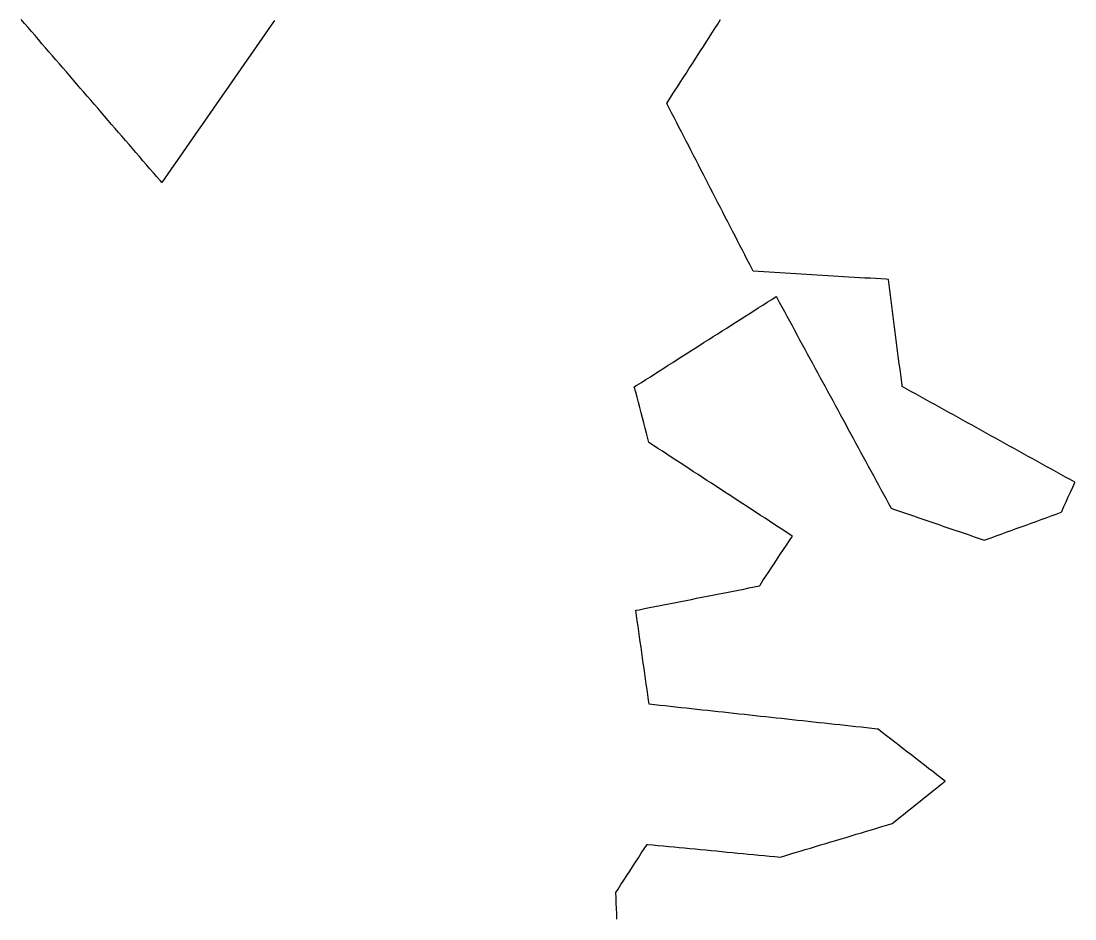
# Model space of a CAD drawing. Header units: millimetres. Extents: x 32 to 3054, y 42 to 5568.
# Drawn here: x 2450.1 to 2647.8, y 4351 to 4519.6 of the extents above; entities that cross this region are included whole.
import ezdxf

# ---------------------------------------------------------------- set-up
doc = ezdxf.new("R2010")
doc.units = ezdxf.units.MM
doc.layers.add('ALL_ISLANDS', color=7, linetype='Continuous')
doc.layers.add('OUTLINE_ISLAND_01', color=7, linetype='Continuous')

msp = doc.modelspace()

# ---------------------------------------------------------------- linework, layer by layer
at = {"layer": 'ALL_ISLANDS'}
for points in [[(2497.6408, 4519.6518), (2497.0701, 4518.8307), (2496.4994, 4518.0095), (2495.9287, 4517.1884), (2495.358, 4516.3672), (2494.7873, 4515.5461), (2494.2166, 4514.7249), (2493.6459, 4513.9037), (2493.0752, 4513.0826), (2492.5045, 4512.2614), (2491.9338, 4511.4403), (2491.3631, 4510.6191), (2490.7924, 4509.798), (2490.2217, 4508.9768), (2489.651, 4508.1557), (2489.0802, 4507.3345), (2488.5095, 4506.5133), (2487.9388, 4505.6922), (2487.3681, 4504.871), (2486.7974, 4504.0499), (2486.2267, 4503.2287), (2485.656, 4502.4076), (2485.0853, 4501.5864), (2484.5146, 4500.7653), (2483.9439, 4499.9441), (2483.3732, 4499.1229), (2482.8025, 4498.3018), (2482.2318, 4497.4806), (2481.6611, 4496.6595), (2481.0904, 4495.8383), (2480.5197, 4495.0172), (2479.949, 4494.196), (2479.3783, 4493.3749), (2478.8076, 4492.5537), (2478.2369, 4491.7325), (2477.6662, 4490.9114), (2477.0954, 4490.0902), (2476.5247, 4489.2691), (2476.2542, 4489.5829), (2475.6011, 4490.3402), (2474.9481, 4491.0975), (2474.2951, 4491.8548), (2473.642, 4492.6122), (2472.989, 4493.3695), (2472.336, 4494.1268), (2471.6829, 4494.8841), (2471.0299, 4495.6415), (2470.3768, 4496.3988), (2469.7238, 4497.1561), (2469.0708, 4497.9134), (2468.4177, 4498.6708), (2467.7647, 4499.4281), (2467.1117, 4500.1854), (2466.4586, 4500.9427), (2465.8056, 4501.7001), (2465.1525, 4502.4574), (2464.4995, 4503.2147), (2463.8465, 4503.9721), (2463.1934, 4504.7294), (2462.5404, 4505.4867), (2461.8874, 4506.244), (2461.2343, 4507.0014), (2460.5813, 4507.7587), (2459.9283, 4508.516), (2459.2752, 4509.2733), (2458.6222, 4510.0307), (2457.9691, 4510.788), (2457.3161, 4511.5453), (2456.6631, 4512.3026), (2456.01, 4513.06), (2455.357, 4513.8173), (2454.704, 4514.5746), (2454.0509, 4515.3319), (2453.3979, 4516.0893), (2452.7448, 4516.8466), (2452.0918, 4517.6039), (2451.4388, 4518.3613), (2450.7857, 4519.1186), (2450.1327, 4519.8759)], [(2561.8859, 4351.0283), (2561.8478, 4352.0276), (2561.8097, 4353.0269), (2561.7716, 4354.0261), (2561.7335, 4355.0254), (2561.6954, 4356.0247), (2562.1114, 4356.665), (2562.6562, 4357.5035), (2563.201, 4358.3421), (2563.7458, 4359.1807), (2564.2906, 4360.0192), (2564.8354, 4360.8578), (2565.3802, 4361.6964), (2565.925, 4362.5349), (2566.4698, 4363.3735), (2567.0146, 4364.2121), (2567.5594, 4365.0506), (2567.6234, 4365.0445), (2568.6188, 4364.9488), (2569.6142, 4364.8531), (2570.6096, 4364.7574), (2571.605, 4364.6616), (2572.6005, 4364.5659), (2573.5959, 4364.4702), (2574.5913, 4364.3745), (2575.5867, 4364.2788), (2576.5821, 4364.1831), (2577.5775, 4364.0874), (2578.5729, 4363.9917), (2579.5683, 4363.896), (2580.5637, 4363.8003), (2581.5591, 4363.7046), (2582.5546, 4363.6089), (2583.55, 4363.5132), (2584.5454, 4363.4175), (2585.5408, 4363.3217), (2586.5362, 4363.226), (2587.5316, 4363.1303), (2588.527, 4363.0346), (2589.5224, 4362.9389), (2590.5178, 4362.8432), (2591.5132, 4362.7475), (2592.5086, 4362.6518), (2593.3858, 4362.915), (2594.3436, 4363.2023), (2595.3015, 4363.4897), (2596.2593, 4363.777), (2597.2171, 4364.0644), (2598.1749, 4364.3518), (2599.1328, 4364.6391), (2600.0906, 4364.9265), (2601.0484, 4365.2138), (2602.0062, 4365.5012), (2602.964, 4365.7886), (2603.9219, 4366.0759), (2604.8797, 4366.3633), (2605.8375, 4366.6506), (2606.7953, 4366.938), (2607.7532, 4367.2253), (2608.711, 4367.5127), (2609.6688, 4367.8001), (2610.6266, 4368.0874), (2611.5845, 4368.3748), (2612.5423, 4368.6621), (2613.5001, 4368.9495), (2614.0725, 4369.4059), (2614.8544, 4370.0293), (2615.6364, 4370.6526), (2616.4183, 4371.276), (2617.2002, 4371.8994), (2617.9821, 4372.5228), (2618.764, 4373.1462), (2619.5459, 4373.7696), (2620.3278, 4374.393), (2621.1097, 4375.0164), (2621.8917, 4375.6397), (2622.6736, 4376.2631), (2623.4555, 4376.8865), (2622.7097, 4377.4662), (2621.9202, 4378.0799), (2621.1307, 4378.6936), (2620.3411, 4379.3073), (2619.5516, 4379.921), (2618.7621, 4380.5347), (2617.9725, 4381.1484), (2617.183, 4381.7621), (2616.3935, 4382.3759), (2615.6039, 4382.9896), (2614.8144, 4383.6033), (2614.0249, 4384.217), (2613.2353, 4384.8307), (2612.4458, 4385.4444), (2611.6563, 4386.0581), (2610.8667, 4386.6718), (2610.6753, 4386.6926), (2609.6812, 4386.8008), (2608.6871, 4386.909), (2607.6929, 4387.0172), (2606.6988, 4387.1254), (2605.7047, 4387.2336), (2604.7106, 4387.3418), (2603.7164, 4387.45), (2602.7223, 4387.5582), (2601.7282, 4387.6664), (2600.734, 4387.7746), (2599.7399, 4387.8828), (2598.7458, 4387.991), (2597.7517, 4388.0992), (2596.7575, 4388.2074), (2595.7634, 4388.3156), (2594.7693, 4388.4238), (2593.7751, 4388.532), (2592.781, 4388.6402), (2591.7869, 4388.7484), (2590.7927, 4388.8566), (2589.7986, 4388.9648), (2588.8045, 4389.073), (2587.8104, 4389.1812), (2586.8162, 4389.2894), (2585.8221, 4389.3975), (2584.828, 4389.5057), (2583.8338, 4389.6139), (2582.8397, 4389.7221), (2581.8456, 4389.8303), (2580.8514, 4389.9385), (2579.8573, 4390.0467), (2578.8632, 4390.1549), (2577.8691, 4390.2631), (2576.8749, 4390.3713), (2575.8808, 4390.4795), (2574.8867, 4390.5877), (2573.8925, 4390.6959), (2572.8984, 4390.8041), (2571.9043, 4390.9123), (2570.9102, 4391.0205), (2569.916, 4391.1287), (2568.9219, 4391.2369), (2567.9278, 4391.3451), (2567.8151, 4392.1414), (2567.675, 4393.1315), (2567.5349, 4394.1217), (2567.3948, 4395.1118), (2567.2547, 4396.102), (2567.1146, 4397.0921), (2566.9745, 4398.0822), (2566.8344, 4399.0724), (2566.6943, 4400.0625), (2566.5542, 4401.0526), (2566.4141, 4402.0428), (2566.274, 4403.0329), (2566.1339, 4404.0231), (2565.9938, 4405.0132), (2565.8537, 4406.0033), (2565.7136, 4406.9935), (2565.5736, 4407.9836), (2565.4335, 4408.9737), (2566.0526, 4409.096), (2567.0337, 4409.2897), (2568.0147, 4409.4834), (2568.9958, 4409.6772), (2569.9768, 4409.8709), (2570.9579, 4410.0646), (2571.939, 4410.2583), (2572.92, 4410.452), (2573.9011, 4410.6457), (2574.8821, 4410.8395), (2575.8632, 4411.0332), (2576.8442, 4411.2269), (2577.8253, 4411.4206), (2578.8064, 4411.6143), (2579.7874, 4411.808), (2580.7685, 4412.0018), (2581.7495, 4412.1955), (2582.7306, 4412.3892), (2583.7116, 4412.5829), (2584.6927, 4412.7766), (2585.6738, 4412.9703), (2586.6548, 4413.1641), (2587.6359, 4413.3578), (2588.6169, 4413.5515), (2588.7276, 4413.7187), (2589.2797, 4414.5525), (2589.8317, 4415.3864), (2590.3837, 4416.2202), (2590.9357, 4417.054), (2591.4877, 4417.8879), (2592.0398, 4418.7217), (2592.5918, 4419.5555), (2593.1438, 4420.3894), (2593.6958, 4421.2232), (2594.2478, 4422.057), (2594.7999, 4422.8909), (2594.6911, 4422.9619), (2593.854, 4423.509), (2593.0169, 4424.0561), (2592.1799, 4424.6032), (2591.3428, 4425.1503), (2590.5057, 4425.6974), (2589.6687, 4426.2445), (2588.8316, 4426.7916), (2587.9945, 4427.3387), (2587.1574, 4427.8858), (2586.3204, 4428.4329), (2585.4833, 4428.98), (2584.6462, 4429.527), (2583.8091, 4430.0741), (2582.9721, 4430.6212), (2582.135, 4431.1683), (2581.2979, 4431.7154), (2580.4609, 4432.2625), (2579.6238, 4432.8096), (2578.7867, 4433.3567), (2577.9496, 4433.9038), (2577.1126, 4434.4509), (2576.2755, 4434.998), (2575.4384, 4435.5451), (2574.6014, 4436.0922), (2573.7643, 4436.6392), (2572.9272, 4437.1863), (2572.0901, 4437.7334), (2571.2531, 4438.2805), (2570.416, 4438.8276), (2569.5789, 4439.3747), (2568.7418, 4439.9218), (2567.9048, 4440.4689), (2567.7024, 4441.2377), (2567.4479, 4442.2047), (2567.1934, 4443.1718), (2566.9388, 4444.1389), (2566.6843, 4445.1059), (2566.4297, 4446.073), (2566.1752, 4447.0401), (2565.9207, 4448.0071), (2565.6661, 4448.9742), (2565.4116, 4449.9413), (2565.1571, 4450.9083), (2565.6316, 4451.2109), (2566.4747, 4451.7485), (2567.3179, 4452.2862), (2568.161, 4452.8239), (2569.0042, 4453.3615), (2569.8474, 4453.8992), (2570.6905, 4454.4368), (2571.5337, 4454.9745), (2572.3769, 4455.5121), (2573.22, 4456.0498), (2574.0632, 4456.5874), (2574.9064, 4457.1251), (2575.7495, 4457.6628), (2576.5927, 4458.2004), (2577.4359, 4458.7381), (2578.279, 4459.2757), (2579.1222, 4459.8134), (2579.9653, 4460.351), (2580.8085, 4460.8887), (2581.6517, 4461.4264), (2582.4948, 4461.964), (2583.338, 4462.5017), (2584.1812, 4463.0393), (2585.0243, 4463.577), (2585.8675, 4464.1146), (2586.7107, 4464.6523), (2587.5538, 4465.19), (2588.397, 4465.7276), (2589.2401, 4466.2653), (2590.0833, 4466.8029), (2590.9265, 4467.3406), (2591.7696, 4467.8782), (2591.876, 4467.6821), (2592.3528, 4466.803), (2592.8295, 4465.924), (2593.3063, 4465.0449), (2593.783, 4464.1659), (2594.2598, 4463.2868), (2594.7365, 4462.4078), (2595.2133, 4461.5288), (2595.69, 4460.6497), (2596.1668, 4459.7707), (2596.6435, 4458.8916), (2597.1202, 4458.0126), (2597.597, 4457.1336), (2598.0737, 4456.2545), (2598.5505, 4455.3755), (2599.0272, 4454.4964), (2599.504, 4453.6174), (2599.9807, 4452.7383), (2600.4575, 4451.8593), (2600.9342, 4450.9803), (2601.411, 4450.1012), (2601.8877, 4449.2222), (2602.3644, 4448.3431), (2602.8412, 4447.4641), (2603.3179, 4446.5851), (2603.7947, 4445.706), (2604.2714, 4444.827), (2604.7482, 4443.9479), (2605.2249, 4443.0689), (2605.7017, 4442.1899), (2606.1784, 4441.3108), (2606.6552, 4440.4318), (2607.1319, 4439.5527), (2607.6086, 4438.6737), (2608.0854, 4437.7946), (2608.5621, 4436.9156), (2609.0389, 4436.0366), (2609.5156, 4435.1575), (2609.9924, 4434.2785), (2610.4691, 4433.3994), (2610.9459, 4432.5204), (2611.4226, 4431.6414), (2611.8994, 4430.7623), (2612.3761, 4429.8833), (2612.8529, 4429.0042), (2613.3296, 4428.1252), (2613.7617, 4427.9771), (2614.7078, 4427.653), (2615.6538, 4427.3289), (2616.5998, 4427.0048), (2617.5458, 4426.6807), (2618.4919, 4426.3566), (2619.4379, 4426.0325), (2620.3839, 4425.7084), (2621.3299, 4425.3843), (2622.276, 4425.0602), (2623.222, 4424.7361), (2624.168, 4424.412), (2625.114, 4424.0879), (2626.06, 4423.7638), (2627.0061, 4423.4397), (2627.9521, 4423.1156), (2628.8981, 4422.7915), (2629.8441, 4422.4674), (2630.7902, 4422.1433), (2631.1308, 4422.2666), (2632.0712, 4422.6067), (2633.0116, 4422.9469), (2633.9519, 4423.2871), (2634.8923, 4423.6272), (2635.8327, 4423.9674), (2636.773, 4424.3076), (2637.7134, 4424.6478), (2638.6538, 4424.9879), (2639.5941, 4425.3281), (2640.5345, 4425.6683), (2641.4749, 4426.0084), (2642.4152, 4426.3486), (2643.3556, 4426.6888), (2644.2959, 4427.0289), (2645.2363, 4427.3691), (2645.3113, 4427.5339), (2645.7253, 4428.4441), (2646.1394, 4429.3544), (2646.5534, 4430.2646), (2646.9675, 4431.1749), (2647.3816, 4432.0851), (2647.7956, 4432.9953), (2647.754, 4433.0184), (2646.8797, 4433.5038), (2646.0054, 4433.9891), (2645.1311, 4434.4745), (2644.2568, 4434.9598), (2643.3824, 4435.4451), (2642.5081, 4435.9305), (2641.6338, 4436.4158), (2640.7595, 4436.9012), (2639.8851, 4437.3865), (2639.0108, 4437.8719), (2638.1365, 4438.3572), (2637.2622, 4438.8425), (2636.3878, 4439.3279), (2635.5135, 4439.8132), (2634.6392, 4440.2986), (2633.7649, 4440.7839), (2632.8905, 4441.2693), (2632.0162, 4441.7546), (2631.1419, 4442.2399), (2630.2676, 4442.7253), (2629.3932, 4443.2106), (2628.5189, 4443.696), (2627.6446, 4444.1813), (2626.7703, 4444.6667), (2625.8959, 4445.152), (2625.0216, 4445.6373), (2624.1473, 4446.1227), (2623.273, 4446.608), (2622.3986, 4447.0934), (2621.5243, 4447.5787), (2620.65, 4448.064), (2619.7757, 4448.5494), (2618.9014, 4449.0347), (2618.027, 4449.5201), (2617.1527, 4450.0054), (2616.2784, 4450.4908), (2615.4041, 4450.9761), (2615.3699, 4451.2423), (2615.2425, 4452.2342), (2615.1152, 4453.226), (2614.9878, 4454.2179), (2614.8604, 4455.2097), (2614.7331, 4456.2016), (2614.6057, 4457.1935), (2614.4783, 4458.1853), (2614.351, 4459.1772), (2614.2236, 4460.169), (2614.0963, 4461.1609), (2613.9689, 4462.1527), (2613.8415, 4463.1446), (2613.7142, 4464.1365), (2613.5868, 4465.1283), (2613.4595, 4466.1202), (2613.3321, 4467.112), (2613.2047, 4468.1039), (2613.0774, 4469.0957), (2612.95, 4470.0876), (2612.8227, 4471.0795), (2612.404, 4471.105), (2611.4058, 4471.166), (2610.4077, 4471.2269), (2609.4096, 4471.2878), (2608.4114, 4471.3488), (2607.4133, 4471.4097), (2606.4151, 4471.4707), (2605.417, 4471.5316), (2604.4189, 4471.5925), (2603.4207, 4471.6535), (2602.4226, 4471.7144), (2601.4244, 4471.7754), (2600.4263, 4471.8363), (2599.4281, 4471.8972), (2598.43, 4471.9582), (2597.4319, 4472.0191), (2596.4337, 4472.0801), (2595.4356, 4472.141), (2594.4374, 4472.202), (2593.4393, 4472.2629), (2592.4412, 4472.3238), (2591.443, 4472.3848), (2590.4449, 4472.4457), (2589.4467, 4472.5067), (2588.4486, 4472.5676), (2587.4505, 4472.6285), (2587.2536, 4473.0111), (2586.7959, 4473.9002), (2586.3383, 4474.7893), (2585.8806, 4475.6784), (2585.423, 4476.5676), (2584.9653, 4477.4567), (2584.5077, 4478.3458), (2584.05, 4479.235), (2583.5924, 4480.1241), (2583.1347, 4481.0132), (2582.6771, 4481.9024), (2582.2194, 4482.7915), (2581.7618, 4483.6806), (2581.3041, 4484.5698), (2580.8465, 4485.4589), (2580.3888, 4486.348), (2579.9312, 4487.2372), (2579.4735, 4488.1263), (2579.0159, 4489.0154), (2578.5582, 4489.9046), (2578.1006, 4490.7937), (2577.6429, 4491.6828), (2577.1853, 4492.572), (2576.7276, 4493.4611), (2576.27, 4494.3502), (2575.8124, 4495.2394), (2575.3547, 4496.1285), (2574.8971, 4497.0176), (2574.4394, 4497.9068), (2573.9818, 4498.7959), (2573.5241, 4499.685), (2573.0665, 4500.5742), (2572.6088, 4501.4633), (2572.1512, 4502.3524), (2571.6935, 4503.2416), (2571.2359, 4504.1307), (2571.6075, 4504.7083), (2572.1487, 4505.5492), (2572.6898, 4506.3901), (2573.2309, 4507.2311), (2573.7721, 4508.072), (2574.3132, 4508.9129), (2574.8543, 4509.7539), (2575.3955, 4510.5948), (2575.9366, 4511.4358), (2576.4777, 4512.2767), (2577.0189, 4513.1176), (2577.56, 4513.9586), (2578.1011, 4514.7995), (2578.6423, 4515.6404), (2579.1834, 4516.4814), (2579.7245, 4517.3223), (2580.2657, 4518.1632), (2580.8068, 4519.0042), (2581.3479, 4519.8451)]]:
    msp.add_lwpolyline(points, dxfattribs=at)
at = {"layer": 'OUTLINE_ISLAND_01'}
for points in [[(2497.6408, 4519.6518), (2497.0701, 4518.8307), (2496.4994, 4518.0095), (2495.9287, 4517.1884), (2495.358, 4516.3672), (2494.7873, 4515.5461), (2494.2166, 4514.7249), (2493.6459, 4513.9037), (2493.0752, 4513.0826), (2492.5045, 4512.2614), (2491.9338, 4511.4403), (2491.3631, 4510.6191), (2490.7924, 4509.798), (2490.2217, 4508.9768), (2489.651, 4508.1557), (2489.0802, 4507.3345), (2488.5095, 4506.5133), (2487.9388, 4505.6922), (2487.3681, 4504.871), (2486.7974, 4504.0499), (2486.2267, 4503.2287), (2485.656, 4502.4076), (2485.0853, 4501.5864), (2484.5146, 4500.7653), (2483.9439, 4499.9441), (2483.3732, 4499.1229), (2482.8025, 4498.3018), (2482.2318, 4497.4806), (2481.6611, 4496.6595), (2481.0904, 4495.8383), (2480.5197, 4495.0172), (2479.949, 4494.196), (2479.3783, 4493.3749), (2478.8076, 4492.5537), (2478.2369, 4491.7325), (2477.6662, 4490.9114), (2477.0954, 4490.0902), (2476.5247, 4489.2691), (2476.2542, 4489.5829), (2475.6011, 4490.3402), (2474.9481, 4491.0975), (2474.2951, 4491.8548), (2473.642, 4492.6122), (2472.989, 4493.3695), (2472.336, 4494.1268), (2471.6829, 4494.8841), (2471.0299, 4495.6415), (2470.3768, 4496.3988), (2469.7238, 4497.1561), (2469.0708, 4497.9134), (2468.4177, 4498.6708), (2467.7647, 4499.4281), (2467.1117, 4500.1854), (2466.4586, 4500.9427), (2465.8056, 4501.7001), (2465.1525, 4502.4574), (2464.4995, 4503.2147), (2463.8465, 4503.9721), (2463.1934, 4504.7294), (2462.5404, 4505.4867), (2461.8874, 4506.244), (2461.2343, 4507.0014), (2460.5813, 4507.7587), (2459.9283, 4508.516), (2459.2752, 4509.2733), (2458.6222, 4510.0307), (2457.9691, 4510.788), (2457.3161, 4511.5453), (2456.6631, 4512.3026), (2456.01, 4513.06), (2455.357, 4513.8173), (2454.704, 4514.5746), (2454.0509, 4515.3319), (2453.3979, 4516.0893), (2452.7448, 4516.8466), (2452.0918, 4517.6039), (2451.4388, 4518.3613), (2450.7857, 4519.1186), (2450.1327, 4519.8759)], [(2561.8859, 4351.0283), (2561.8478, 4352.0276), (2561.8097, 4353.0269), (2561.7716, 4354.0261), (2561.7335, 4355.0254), (2561.6954, 4356.0247), (2562.1114, 4356.665), (2562.6562, 4357.5035), (2563.201, 4358.3421), (2563.7458, 4359.1807), (2564.2906, 4360.0192), (2564.8354, 4360.8578), (2565.3802, 4361.6964), (2565.925, 4362.5349), (2566.4698, 4363.3735), (2567.0146, 4364.2121), (2567.5594, 4365.0506), (2567.6234, 4365.0445), (2568.6188, 4364.9488), (2569.6142, 4364.8531), (2570.6096, 4364.7574), (2571.605, 4364.6616), (2572.6005, 4364.5659), (2573.5959, 4364.4702), (2574.5913, 4364.3745), (2575.5867, 4364.2788), (2576.5821, 4364.1831), (2577.5775, 4364.0874), (2578.5729, 4363.9917), (2579.5683, 4363.896), (2580.5637, 4363.8003), (2581.5591, 4363.7046), (2582.5546, 4363.6089), (2583.55, 4363.5132), (2584.5454, 4363.4175), (2585.5408, 4363.3217), (2586.5362, 4363.226), (2587.5316, 4363.1303), (2588.527, 4363.0346), (2589.5224, 4362.9389), (2590.5178, 4362.8432), (2591.5132, 4362.7475), (2592.5086, 4362.6518), (2593.3858, 4362.915), (2594.3436, 4363.2023), (2595.3015, 4363.4897), (2596.2593, 4363.777), (2597.2171, 4364.0644), (2598.1749, 4364.3518), (2599.1328, 4364.6391), (2600.0906, 4364.9265), (2601.0484, 4365.2138), (2602.0062, 4365.5012), (2602.964, 4365.7886), (2603.9219, 4366.0759), (2604.8797, 4366.3633), (2605.8375, 4366.6506), (2606.7953, 4366.938), (2607.7532, 4367.2253), (2608.711, 4367.5127), (2609.6688, 4367.8001), (2610.6266, 4368.0874), (2611.5845, 4368.3748), (2612.5423, 4368.6621), (2613.5001, 4368.9495), (2614.0725, 4369.4059), (2614.8544, 4370.0293), (2615.6364, 4370.6526), (2616.4183, 4371.276), (2617.2002, 4371.8994), (2617.9821, 4372.5228), (2618.764, 4373.1462), (2619.5459, 4373.7696), (2620.3278, 4374.393), (2621.1097, 4375.0164), (2621.8917, 4375.6397), (2622.6736, 4376.2631), (2623.4555, 4376.8865), (2622.7097, 4377.4662), (2621.9202, 4378.0799), (2621.1307, 4378.6936), (2620.3411, 4379.3073), (2619.5516, 4379.921), (2618.7621, 4380.5347), (2617.9725, 4381.1484), (2617.183, 4381.7621), (2616.3935, 4382.3759), (2615.6039, 4382.9896), (2614.8144, 4383.6033), (2614.0249, 4384.217), (2613.2353, 4384.8307), (2612.4458, 4385.4444), (2611.6563, 4386.0581), (2610.8667, 4386.6718), (2610.6753, 4386.6926), (2609.6812, 4386.8008), (2608.6871, 4386.909), (2607.6929, 4387.0172), (2606.6988, 4387.1254), (2605.7047, 4387.2336), (2604.7106, 4387.3418), (2603.7164, 4387.45), (2602.7223, 4387.5582), (2601.7282, 4387.6664), (2600.734, 4387.7746), (2599.7399, 4387.8828), (2598.7458, 4387.991), (2597.7517, 4388.0992), (2596.7575, 4388.2074), (2595.7634, 4388.3156), (2594.7693, 4388.4238), (2593.7751, 4388.532), (2592.781, 4388.6402), (2591.7869, 4388.7484), (2590.7927, 4388.8566), (2589.7986, 4388.9648), (2588.8045, 4389.073), (2587.8104, 4389.1812), (2586.8162, 4389.2894), (2585.8221, 4389.3975), (2584.828, 4389.5057), (2583.8338, 4389.6139), (2582.8397, 4389.7221), (2581.8456, 4389.8303), (2580.8514, 4389.9385), (2579.8573, 4390.0467), (2578.8632, 4390.1549), (2577.8691, 4390.2631), (2576.8749, 4390.3713), (2575.8808, 4390.4795), (2574.8867, 4390.5877), (2573.8925, 4390.6959), (2572.8984, 4390.8041), (2571.9043, 4390.9123), (2570.9102, 4391.0205), (2569.916, 4391.1287), (2568.9219, 4391.2369), (2567.9278, 4391.3451), (2567.8151, 4392.1414), (2567.675, 4393.1315), (2567.5349, 4394.1217), (2567.3948, 4395.1118), (2567.2547, 4396.102), (2567.1146, 4397.0921), (2566.9745, 4398.0822), (2566.8344, 4399.0724), (2566.6943, 4400.0625), (2566.5542, 4401.0526), (2566.4141, 4402.0428), (2566.274, 4403.0329), (2566.1339, 4404.0231), (2565.9938, 4405.0132), (2565.8537, 4406.0033), (2565.7136, 4406.9935), (2565.5736, 4407.9836), (2565.4335, 4408.9737), (2566.0526, 4409.096), (2567.0337, 4409.2897), (2568.0147, 4409.4834), (2568.9958, 4409.6772), (2569.9768, 4409.8709), (2570.9579, 4410.0646), (2571.939, 4410.2583), (2572.92, 4410.452), (2573.9011, 4410.6457), (2574.8821, 4410.8395), (2575.8632, 4411.0332), (2576.8442, 4411.2269), (2577.8253, 4411.4206), (2578.8064, 4411.6143), (2579.7874, 4411.808), (2580.7685, 4412.0018), (2581.7495, 4412.1955), (2582.7306, 4412.3892), (2583.7116, 4412.5829), (2584.6927, 4412.7766), (2585.6738, 4412.9703), (2586.6548, 4413.1641), (2587.6359, 4413.3578), (2588.6169, 4413.5515), (2588.7276, 4413.7187), (2589.2797, 4414.5525), (2589.8317, 4415.3864), (2590.3837, 4416.2202), (2590.9357, 4417.054), (2591.4877, 4417.8879), (2592.0398, 4418.7217), (2592.5918, 4419.5555), (2593.1438, 4420.3894), (2593.6958, 4421.2232), (2594.2478, 4422.057), (2594.7999, 4422.8909), (2594.6911, 4422.9619), (2593.854, 4423.509), (2593.0169, 4424.0561), (2592.1799, 4424.6032), (2591.3428, 4425.1503), (2590.5057, 4425.6974), (2589.6687, 4426.2445), (2588.8316, 4426.7916), (2587.9945, 4427.3387), (2587.1574, 4427.8858), (2586.3204, 4428.4329), (2585.4833, 4428.98), (2584.6462, 4429.527), (2583.8091, 4430.0741), (2582.9721, 4430.6212), (2582.135, 4431.1683), (2581.2979, 4431.7154), (2580.4609, 4432.2625), (2579.6238, 4432.8096), (2578.7867, 4433.3567), (2577.9496, 4433.9038), (2577.1126, 4434.4509), (2576.2755, 4434.998), (2575.4384, 4435.5451), (2574.6014, 4436.0922), (2573.7643, 4436.6392), (2572.9272, 4437.1863), (2572.0901, 4437.7334), (2571.2531, 4438.2805), (2570.416, 4438.8276), (2569.5789, 4439.3747), (2568.7418, 4439.9218), (2567.9048, 4440.4689), (2567.7024, 4441.2377), (2567.4479, 4442.2047), (2567.1934, 4443.1718), (2566.9388, 4444.1389), (2566.6843, 4445.1059), (2566.4297, 4446.073), (2566.1752, 4447.0401), (2565.9207, 4448.0071), (2565.6661, 4448.9742), (2565.4116, 4449.9413), (2565.1571, 4450.9083), (2565.6316, 4451.2109), (2566.4747, 4451.7485), (2567.3179, 4452.2862), (2568.161, 4452.8239), (2569.0042, 4453.3615), (2569.8474, 4453.8992), (2570.6905, 4454.4368), (2571.5337, 4454.9745), (2572.3769, 4455.5121), (2573.22, 4456.0498), (2574.0632, 4456.5874), (2574.9064, 4457.1251), (2575.7495, 4457.6628), (2576.5927, 4458.2004), (2577.4359, 4458.7381), (2578.279, 4459.2757), (2579.1222, 4459.8134), (2579.9653, 4460.351), (2580.8085, 4460.8887), (2581.6517, 4461.4264), (2582.4948, 4461.964), (2583.338, 4462.5017), (2584.1812, 4463.0393), (2585.0243, 4463.577), (2585.8675, 4464.1146), (2586.7107, 4464.6523), (2587.5538, 4465.19), (2588.397, 4465.7276), (2589.2401, 4466.2653), (2590.0833, 4466.8029), (2590.9265, 4467.3406), (2591.7696, 4467.8782), (2591.876, 4467.6821), (2592.3528, 4466.803), (2592.8295, 4465.924), (2593.3063, 4465.0449), (2593.783, 4464.1659), (2594.2598, 4463.2868), (2594.7365, 4462.4078), (2595.2133, 4461.5288), (2595.69, 4460.6497), (2596.1668, 4459.7707), (2596.6435, 4458.8916), (2597.1202, 4458.0126), (2597.597, 4457.1336), (2598.0737, 4456.2545), (2598.5505, 4455.3755), (2599.0272, 4454.4964), (2599.504, 4453.6174), (2599.9807, 4452.7383), (2600.4575, 4451.8593), (2600.9342, 4450.9803), (2601.411, 4450.1012), (2601.8877, 4449.2222), (2602.3644, 4448.3431), (2602.8412, 4447.4641), (2603.3179, 4446.5851), (2603.7947, 4445.706), (2604.2714, 4444.827), (2604.7482, 4443.9479), (2605.2249, 4443.0689), (2605.7017, 4442.1899), (2606.1784, 4441.3108), (2606.6552, 4440.4318), (2607.1319, 4439.5527), (2607.6086, 4438.6737), (2608.0854, 4437.7946), (2608.5621, 4436.9156), (2609.0389, 4436.0366), (2609.5156, 4435.1575), (2609.9924, 4434.2785), (2610.4691, 4433.3994), (2610.9459, 4432.5204), (2611.4226, 4431.6414), (2611.8994, 4430.7623), (2612.3761, 4429.8833), (2612.8529, 4429.0042), (2613.3296, 4428.1252), (2613.7617, 4427.9771), (2614.7078, 4427.653), (2615.6538, 4427.3289), (2616.5998, 4427.0048), (2617.5458, 4426.6807), (2618.4919, 4426.3566), (2619.4379, 4426.0325), (2620.3839, 4425.7084), (2621.3299, 4425.3843), (2622.276, 4425.0602), (2623.222, 4424.7361), (2624.168, 4424.412), (2625.114, 4424.0879), (2626.06, 4423.7638), (2627.0061, 4423.4397), (2627.9521, 4423.1156), (2628.8981, 4422.7915), (2629.8441, 4422.4674), (2630.7902, 4422.1433), (2631.1308, 4422.2666), (2632.0712, 4422.6067), (2633.0116, 4422.9469), (2633.9519, 4423.2871), (2634.8923, 4423.6272), (2635.8327, 4423.9674), (2636.773, 4424.3076), (2637.7134, 4424.6478), (2638.6538, 4424.9879), (2639.5941, 4425.3281), (2640.5345, 4425.6683), (2641.4749, 4426.0084), (2642.4152, 4426.3486), (2643.3556, 4426.6888), (2644.2959, 4427.0289), (2645.2363, 4427.3691), (2645.3113, 4427.5339), (2645.7253, 4428.4441), (2646.1394, 4429.3544), (2646.5534, 4430.2646), (2646.9675, 4431.1749), (2647.3816, 4432.0851), (2647.7956, 4432.9953), (2647.754, 4433.0184), (2646.8797, 4433.5038), (2646.0054, 4433.9891), (2645.1311, 4434.4745), (2644.2568, 4434.9598), (2643.3824, 4435.4451), (2642.5081, 4435.9305), (2641.6338, 4436.4158), (2640.7595, 4436.9012), (2639.8851, 4437.3865), (2639.0108, 4437.8719), (2638.1365, 4438.3572), (2637.2622, 4438.8425), (2636.3878, 4439.3279), (2635.5135, 4439.8132), (2634.6392, 4440.2986), (2633.7649, 4440.7839), (2632.8905, 4441.2693), (2632.0162, 4441.7546), (2631.1419, 4442.2399), (2630.2676, 4442.7253), (2629.3932, 4443.2106), (2628.5189, 4443.696), (2627.6446, 4444.1813), (2626.7703, 4444.6667), (2625.8959, 4445.152), (2625.0216, 4445.6373), (2624.1473, 4446.1227), (2623.273, 4446.608), (2622.3986, 4447.0934), (2621.5243, 4447.5787), (2620.65, 4448.064), (2619.7757, 4448.5494), (2618.9014, 4449.0347), (2618.027, 4449.5201), (2617.1527, 4450.0054), (2616.2784, 4450.4908), (2615.4041, 4450.9761), (2615.3699, 4451.2423), (2615.2425, 4452.2342), (2615.1152, 4453.226), (2614.9878, 4454.2179), (2614.8604, 4455.2097), (2614.7331, 4456.2016), (2614.6057, 4457.1935), (2614.4783, 4458.1853), (2614.351, 4459.1772), (2614.2236, 4460.169), (2614.0963, 4461.1609), (2613.9689, 4462.1527), (2613.8415, 4463.1446), (2613.7142, 4464.1365), (2613.5868, 4465.1283), (2613.4595, 4466.1202), (2613.3321, 4467.112), (2613.2047, 4468.1039), (2613.0774, 4469.0957), (2612.95, 4470.0876), (2612.8227, 4471.0795), (2612.404, 4471.105), (2611.4058, 4471.166), (2610.4077, 4471.2269), (2609.4096, 4471.2878), (2608.4114, 4471.3488), (2607.4133, 4471.4097), (2606.4151, 4471.4707), (2605.417, 4471.5316), (2604.4189, 4471.5925), (2603.4207, 4471.6535), (2602.4226, 4471.7144), (2601.4244, 4471.7754), (2600.4263, 4471.8363), (2599.4281, 4471.8972), (2598.43, 4471.9582), (2597.4319, 4472.0191), (2596.4337, 4472.0801), (2595.4356, 4472.141), (2594.4374, 4472.202), (2593.4393, 4472.2629), (2592.4412, 4472.3238), (2591.443, 4472.3848), (2590.4449, 4472.4457), (2589.4467, 4472.5067), (2588.4486, 4472.5676), (2587.4505, 4472.6285), (2587.2536, 4473.0111), (2586.7959, 4473.9002), (2586.3383, 4474.7893), (2585.8806, 4475.6784), (2585.423, 4476.5676), (2584.9653, 4477.4567), (2584.5077, 4478.3458), (2584.05, 4479.235), (2583.5924, 4480.1241), (2583.1347, 4481.0132), (2582.6771, 4481.9024), (2582.2194, 4482.7915), (2581.7618, 4483.6806), (2581.3041, 4484.5698), (2580.8465, 4485.4589), (2580.3888, 4486.348), (2579.9312, 4487.2372), (2579.4735, 4488.1263), (2579.0159, 4489.0154), (2578.5582, 4489.9046), (2578.1006, 4490.7937), (2577.6429, 4491.6828), (2577.1853, 4492.572), (2576.7276, 4493.4611), (2576.27, 4494.3502), (2575.8124, 4495.2394), (2575.3547, 4496.1285), (2574.8971, 4497.0176), (2574.4394, 4497.9068), (2573.9818, 4498.7959), (2573.5241, 4499.685), (2573.0665, 4500.5742), (2572.6088, 4501.4633), (2572.1512, 4502.3524), (2571.6935, 4503.2416), (2571.2359, 4504.1307), (2571.6075, 4504.7083), (2572.1487, 4505.5492), (2572.6898, 4506.3901), (2573.2309, 4507.2311), (2573.7721, 4508.072), (2574.3132, 4508.9129), (2574.8543, 4509.7539), (2575.3955, 4510.5948), (2575.9366, 4511.4358), (2576.4777, 4512.2767), (2577.0189, 4513.1176), (2577.56, 4513.9586), (2578.1011, 4514.7995), (2578.6423, 4515.6404), (2579.1834, 4516.4814), (2579.7245, 4517.3223), (2580.2657, 4518.1632), (2580.8068, 4519.0042), (2581.3479, 4519.8451)]]:
    msp.add_lwpolyline(points, dxfattribs=at)

doc.saveas('drawing.dxf')
